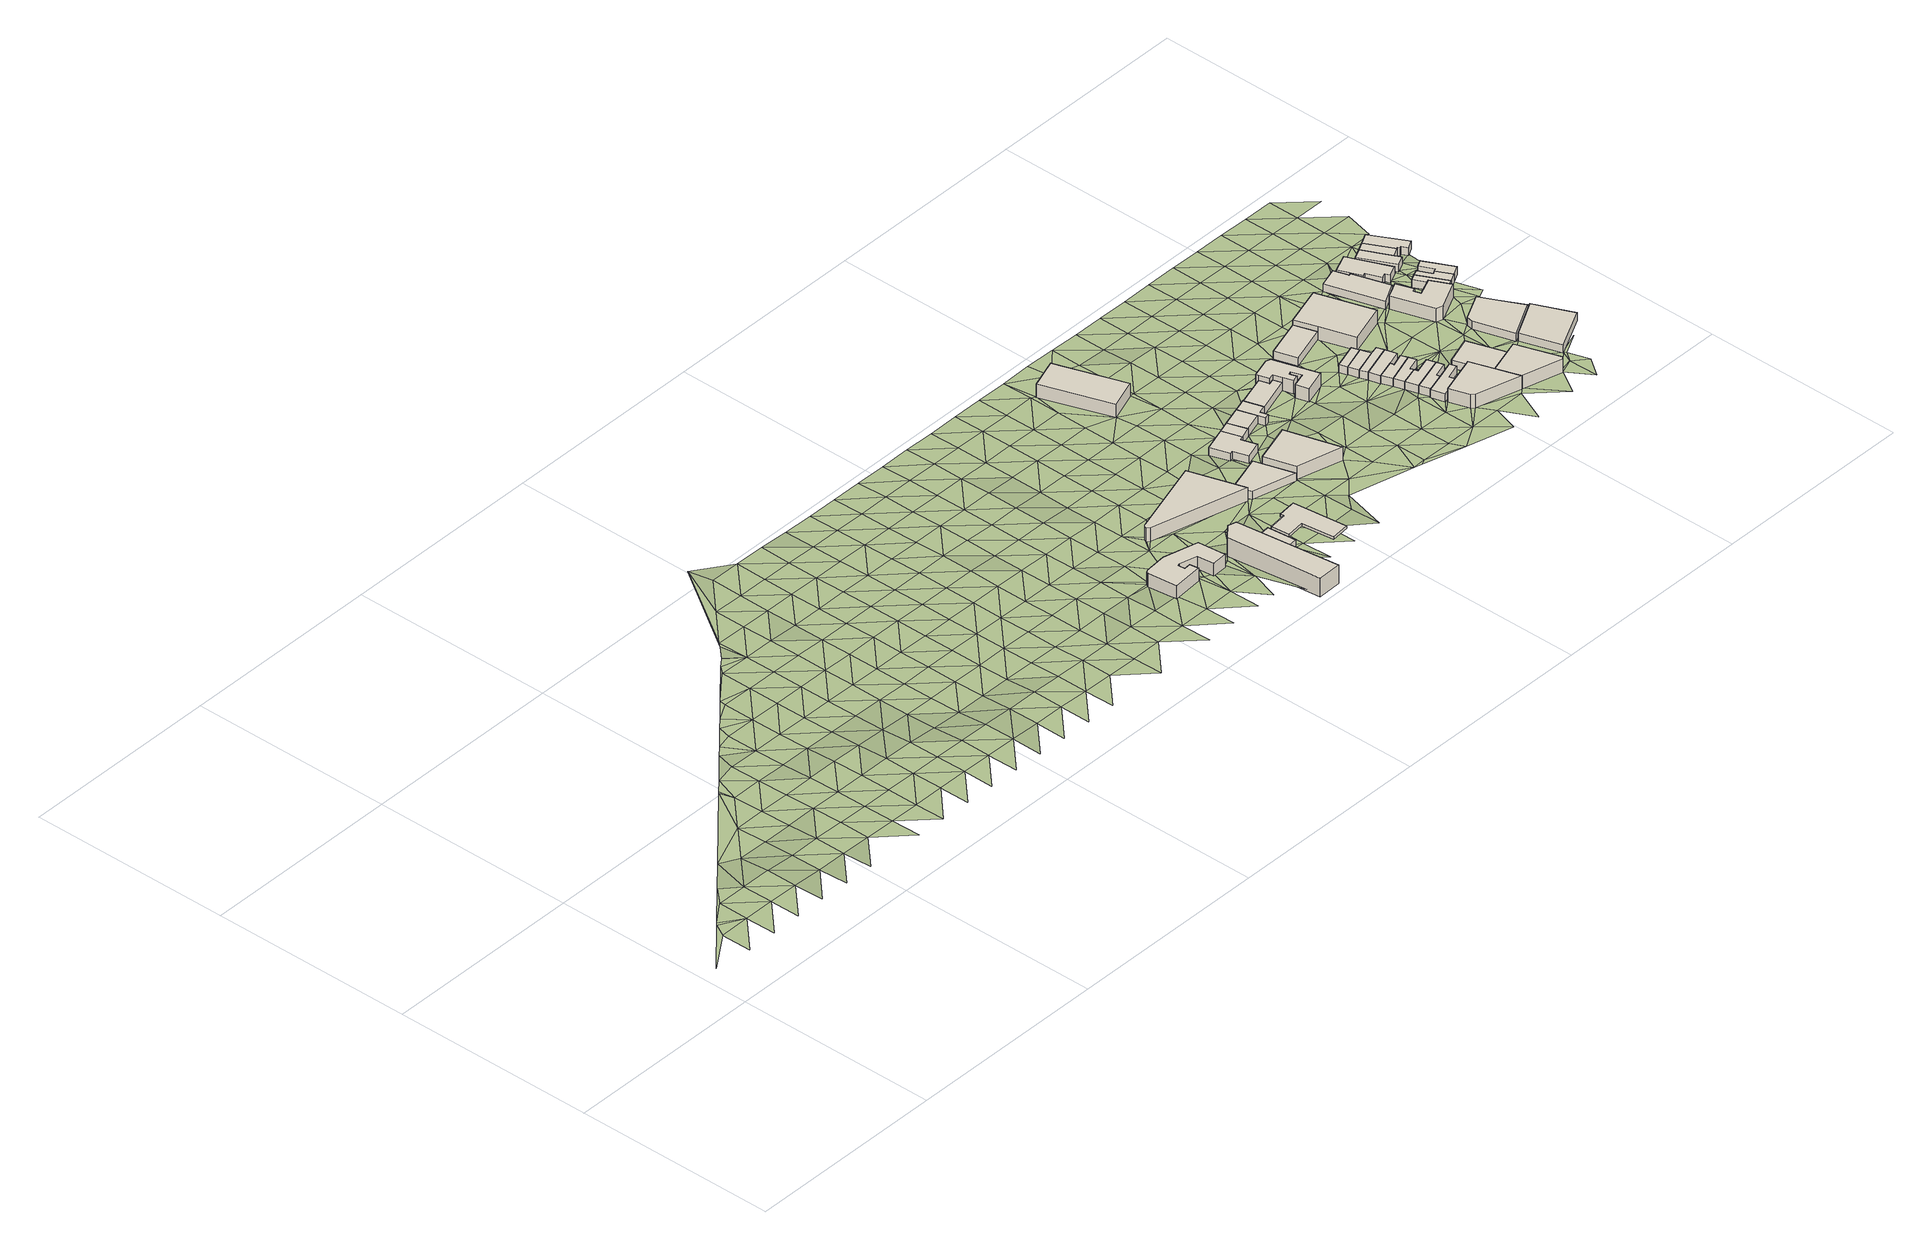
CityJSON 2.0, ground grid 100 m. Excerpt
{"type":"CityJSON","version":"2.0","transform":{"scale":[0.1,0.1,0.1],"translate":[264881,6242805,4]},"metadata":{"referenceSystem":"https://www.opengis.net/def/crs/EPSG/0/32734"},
"CityObjects":{
"building1":{"type":"Building","attributes":{"address":"Locomotive Hotel 349 Albert Road Salt River Cape Town","building":"retail","building:levels":2,"building_height":6.9,"plus_code":"4FRW3FC6+H29","ground_height":7.52,"roof_height":14.42},"geometry":[{"type":"Solid","lod":"1","boundaries":[[[[0,1,2,3]],[[1,4,5,2]],[[4,6,7,5]],[[6,8,9,7]],[[8,10,11,9]],[[10,12,13,11]],[[12,14,15,13]],[[14,16,17,15]],[[16,18,19,17]],[[18,20,21,19]],[[20,22,23,21]],[[22,24,25,23]],[[24,26,27,25]],[[26,0,3,27]],[[3,2,5,7,9,11,13,15,17,19,21,23,25,27]],[[26,24,22,20,18,16,14,12,10,8,6,4,1,0]]]]}]},
"building2":{"type":"Building","attributes":{"address":"398 Percy Street Salt River Cape Town","building":"retail","building:levels":3,"building_height":9.7,"plus_code":"4FRW3FC6+F48","ground_height":7.52,"roof_height":17.22},"geometry":[{"type":"Solid","lod":"1","boundaries":[[[[28,29,30,31]],[[29,32,33,30]],[[32,34,35,33]],[[34,36,37,35]],[[36,28,31,37]],[[31,30,33,35,37]],[[36,34,32,29,28]]]]}]},
"building3":{"type":"Building","attributes":{"address":"Shell Select","building":"retail","building:levels":1,"building_height":4.1,"plus_code":"4FRW3FC6+G57","ground_height":8.07,"roof_height":12.17},"geometry":[{"type":"Solid","lod":"1","boundaries":[[[[38,39,40,41]],[[39,42,43,40]],[[42,44,45,43]],[[44,46,47,45]],[[46,48,49,47]],[[48,38,41,49]],[[41,40,43,45,47,49]],[[48,46,44,42,39,38]]]]}]},
"building4":{"type":"Building","attributes":{"address":"Bridge Mansions 445 Albert Road Salt River Cape Town","building":"retail","building:levels":2,"building_height":6.9,"plus_code":"4FRW3FC6+M48","ground_height":7.01,"roof_height":13.91},"geometry":[{"type":"Solid","lod":"1","boundaries":[[[[50,51,52,53]],[[51,54,55,52]],[[54,56,57,55]],[[56,58,59,57]],[[58,60,61,59]],[[60,50,53,61]],[[53,52,55,57,59,61]],[[60,58,56,54,51,50]]]]}]},
"building5":{"type":"Building","attributes":{"building":"roof","building:levels":1,"building_height":1.3,"min_height":2.8,"plus_code":"4FRW3FC6+F7C","ground_height":8.07,"roof_height":13.47,"bottom_roof_height":12.17},"geometry":[{"type":"Solid","lod":"1","boundaries":[[[[40,41,62,63]],[[41,64,65,62]],[[64,66,67,65]],[[66,68,69,67]],[[68,70,71,69]],[[70,72,73,71]],[[72,74,75,73]],[[74,40,63,75]],[[63,62,65,67,69,71,73,75]],[[74,72,70,68,66,64,41,40]]]]}]},
"building6":{"type":"Building","attributes":{"address":"Albert Road Salt River Cape Town","building":"retail","building:levels":1,"building_height":4.1,"plus_code":"4FRW3FC6+J7H","ground_height":7.63,"roof_height":11.73},"geometry":[{"type":"Solid","lod":"1","boundaries":[[[[76,77,78,79]],[[77,80,81,78]],[[80,82,83,81]],[[82,76,79,83]],[[79,78,81,83]],[[82,80,77,76]]]]}]},
"building7":{"type":"Building","attributes":{"address":"10 Foundry Road Salt River Cape Town","building":"house","building:levels":1,"building_height":4.1,"plus_code":"4FRW3FC6+P85","ground_height":6.89,"roof_height":10.99},"geometry":[{"type":"Solid","lod":"1","boundaries":[[[[84,85,86,87]],[[85,88,89,86]],[[88,90,91,89]],[[90,92,93,91]],[[92,94,95,93]],[[94,96,97,95]],[[96,98,99,97]],[[98,84,87,99]],[[87,86,89,91,93,95,97,99]],[[98,96,94,92,90,88,85,84]]]]}]},
"building8":{"type":"Building","attributes":{"address":"Liesbeek House 449 Albert Road Salt River Cape Town","building":"retail","building:levels":2,"building_height":6.9,"plus_code":"4FRW3FC6+J98","ground_height":7.61,"roof_height":14.51},"geometry":[{"type":"Solid","lod":"1","boundaries":[[[[100,101,102,103]],[[101,104,105,102]],[[104,106,107,105]],[[106,100,103,107]],[[103,102,105,107]],[[106,104,101,100]]]]}]},
"building9":{"type":"Building","attributes":{"address":"Salt River Hall","building":"hall","building:levels":2,"amenity":"townhall","building_height":6.9,"plus_code":"4FRW3FC6+X79","ground_height":6.55,"roof_height":13.45},"geometry":[{"type":"Solid","lod":"1","boundaries":[[[[108,109,110,111]],[[109,112,113,110]],[[112,114,115,113]],[[114,108,111,115]],[[111,110,113,115]],[[114,112,109,108]]]]}]},
"building10":{"type":"Building","attributes":{"address":"14 Foundry Road Salt River Cape Town","building":"house","building:levels":1,"building_height":4.1,"plus_code":"4FRW3FC6+P9F","ground_height":6.89,"roof_height":10.99},"geometry":[{"type":"Solid","lod":"1","boundaries":[[[[116,84,87,117]],[[84,98,99,87]],[[98,118,119,99]],[[118,116,117,119]],[[117,87,99,119]],[[118,98,84,116]]]]}]},
"building11":{"type":"Building","attributes":{"address":"16 Foundry Road Salt River Cape Town","building":"house","building:levels":1,"building_height":4.1,"plus_code":"4FRW3FC6+PCJ","ground_height":6.86,"roof_height":10.96},"geometry":[{"type":"Solid","lod":"1","boundaries":[[[[120,116,117,121]],[[116,118,119,117]],[[118,122,123,119]],[[122,120,121,123]],[[121,117,119,123]],[[122,118,116,120]]]]}]},
"building12":{"type":"Building","attributes":{"address":"Foundry Road Salt River Cape Town","building":"house","building:levels":1,"building_height":4.1,"plus_code":"4FRW3FC6+PCX","ground_height":6.8,"roof_height":10.9},"geometry":[{"type":"Solid","lod":"1","boundaries":[[[[124,125,126,127]],[[125,128,129,126]],[[128,130,131,129]],[[130,132,133,131]],[[132,134,135,133]],[[134,136,137,135]],[[136,124,127,137]],[[127,126,129,131,133,135,137]],[[136,134,132,130,128,125,124]]]]}]},
"building13":{"type":"Building","attributes":{"address":"18 Foundry Road Salt River Cape Town","building":"industrial","building:levels":1,"building_height":4.1,"plus_code":"4FRW3FC6+QF5","ground_height":6.36,"roof_height":10.46},"geometry":[{"type":"Solid","lod":"1","boundaries":[[[[138,139,140,141]],[[139,142,143,140]],[[142,144,145,143]],[[144,146,147,145]],[[146,148,149,147]],[[148,138,141,149]],[[141,140,143,145,147,149]],[[148,146,144,142,139,138]]]]}]},
"building14":{"type":"Building","attributes":{"address":"24 Foundry Road Salt River Cape Town","building":"industrial","building:levels":2,"building_height":6.9,"plus_code":"4FRW3FC6+PHV","ground_height":6.22,"roof_height":13.12},"geometry":[{"type":"Solid","lod":"1","boundaries":[[[[150,151,152,153]],[[151,154,155,152]],[[154,156,157,155]],[[156,158,159,157]],[[158,160,161,159]],[[160,162,163,161]],[[162,164,165,163]],[[164,166,167,165]],[[166,168,169,167]],[[168,170,171,169]],[[170,172,173,171]],[[172,174,175,173]],[[174,176,177,175]],[[176,178,179,177]],[[178,150,153,179]],[[153,152,155,157,159,161,163,165,167,169,171,173,175,177,179]],[[178,176,174,172,170,168,166,164,162,160,158,156,154,151,150]]]]}]},
"building15":{"type":"Building","attributes":{"address":"Alfred Street Cape Town","building":"house","building:levels":1,"building_height":4.1,"plus_code":"4FRW3FC6+PMG","ground_height":6.36,"roof_height":10.46},"geometry":[{"type":"Solid","lod":"1","boundaries":[[[[180,181,182,183]],[[181,184,185,182]],[[184,186,187,185]],[[186,180,183,187]],[[183,182,185,187]],[[186,184,181,180]]]]}]},
"building16":{"type":"Building","attributes":{"address":"Alfred Street Cape Town","building":"house","building:levels":1,"building_height":4.1,"plus_code":"4FRW3FC6+MMV","ground_height":6.47,"roof_height":10.57},"geometry":[{"type":"Solid","lod":"1","boundaries":[[[[188,189,190,191]],[[189,192,193,190]],[[192,194,195,193]],[[194,188,191,195]],[[191,190,193,195]],[[194,192,189,188]]]]}]},
"building17":{"type":"Building","attributes":{"address":"26 Foundry Road Salt River Cape Town","building":"industrial","building:levels":1,"building_height":4.1,"plus_code":"4FRW3FC6+RJ5","ground_height":5.74,"roof_height":9.84},"geometry":[{"type":"Solid","lod":"1","boundaries":[[[[196,197,198,199]],[[197,200,201,198]],[[200,202,203,201]],[[202,196,199,203]],[[199,198,201,203]],[[202,200,197,196]]]]}]},
"building18":{"type":"Building","attributes":{"address":"Alfred Street Cape Town","building":"house","building:levels":1,"building_height":4.1,"plus_code":"4FRW3FC6+JMP","ground_height":6.56,"roof_height":10.66},"geometry":[{"type":"Solid","lod":"1","boundaries":[[[[204,205,206,207]],[[205,208,209,206]],[[208,210,211,209]],[[210,212,213,211]],[[212,214,215,213]],[[214,204,207,215]],[[207,206,209,211,213,215]],[[214,212,210,208,205,204]]]]}]},
"building19":{"type":"Building","attributes":{"address":"Alfred Street Cape Town","building":"house","building:levels":1,"building_height":4.1,"plus_code":"4FRW3FC6+JMH","ground_height":6.56,"roof_height":10.66},"geometry":[{"type":"Solid","lod":"1","boundaries":[[[[216,217,218,219]],[[217,220,221,218]],[[220,222,223,221]],[[222,205,206,223]],[[205,204,207,206]],[[204,216,219,207]],[[219,218,221,223,206,207]],[[204,205,222,220,217,216]]]]}]},
"building20":{"type":"Building","attributes":{"address":"19 Alfred Street Salt River Cape Town","building":"house","building:levels":1,"building_height":4.1,"plus_code":"4FRW3FC6+HP7","ground_height":7.29,"roof_height":11.39},"geometry":[{"type":"Solid","lod":"1","boundaries":[[[[224,225,226,227]],[[225,228,229,226]],[[228,230,231,229]],[[230,232,233,231]],[[232,234,235,233]],[[234,236,237,235]],[[236,238,239,237]],[[238,224,227,239]],[[227,226,229,231,233,235,237,239]],[[238,236,234,232,230,228,225,224]]]]}]},
"building21":{"type":"Building","attributes":{"address":"Alfred Street Cape Town","building":"house","building:levels":1,"building_height":4.1,"plus_code":"4FRW3FC6+MMQ","ground_height":6.38,"roof_height":10.48},"geometry":[{"type":"Solid","lod":"1","boundaries":[[[[240,241,242,243]],[[241,244,245,242]],[[244,246,247,245]],[[246,248,249,247]],[[248,240,243,249]],[[243,242,245,247,249]],[[248,246,244,241,240]]]]}]},
"building22":{"type":"Building","attributes":{"address":"Alfred Street Cape Town","building":"house","building:levels":1,"building_height":4.1,"plus_code":"4FRW3FC6+MM9","ground_height":6.38,"roof_height":10.48},"geometry":[{"type":"Solid","lod":"1","boundaries":[[[[250,251,252,253]],[[251,254,255,252]],[[254,241,242,255]],[[241,240,243,242]],[[240,250,253,243]],[[253,252,255,242,243]],[[240,241,254,251,250]]]]}]},
"building23":{"type":"Building","attributes":{"address":"Alfred Street Cape Town","building":"house","building:levels":1,"building_height":4.1,"plus_code":"4FRW3FC6+HPR","ground_height":6.56,"roof_height":10.66},"geometry":[{"type":"Solid","lod":"1","boundaries":[[[[256,257,258,259]],[[257,260,261,258]],[[260,262,263,261]],[[262,217,218,263]],[[217,216,219,218]],[[216,256,259,219]],[[259,258,261,263,218,219]],[[216,217,262,260,257,256]]]]}]},
"building24":{"type":"Building","attributes":{"address":"17 Alfred Street Salt River Cape Town","building":"house","building:levels":1,"building_height":4.1,"plus_code":"4FRW3FC6+HPJ","ground_height":6.62,"roof_height":10.72},"geometry":[{"type":"Solid","lod":"1","boundaries":[[[[264,265,266,267]],[[265,268,269,266]],[[268,270,271,269]],[[270,257,258,271]],[[257,256,259,258]],[[256,264,267,259]],[[267,266,269,271,258,259]],[[256,257,270,268,265,264]]]]}]},
"building25":{"type":"Building","attributes":{"address":"Salt River Buildings 463 Junction Road Salt River Cape Town","building":"retail","building:levels":2,"building_height":6.9,"plus_code":"4FRW3FC6+GQ6","ground_height":7.29,"roof_height":14.19},"geometry":[{"type":"Solid","lod":"1","boundaries":[[[[272,273,274,275]],[[273,276,277,274]],[[276,278,279,277]],[[278,280,281,279]],[[280,282,283,281]],[[282,272,275,283]],[[275,274,277,279,281,283]],[[282,280,278,276,273,272]]]]}]},
"building26":{"type":"Building","attributes":{"address":"32 Foundry Road Salt River Cape Town","building":"industrial","building:levels":2,"building_height":6.9,"plus_code":"4FRW3FC6+QPH","ground_height":5.49,"roof_height":12.39},"geometry":[{"type":"Solid","lod":"1","boundaries":[[[[284,285,286,287]],[[285,288,289,286]],[[288,290,291,289]],[[290,292,293,291]],[[292,284,287,293]],[[287,286,289,291,293]],[[292,290,288,285,284]]]]}]},
"building27":{"type":"Building","attributes":{"address":"18 Junction Road Salt River Cape Town","building":"industrial","building:levels":1,"building_height":4.1,"plus_code":"4FRW3FC6+HR7","ground_height":6.44,"roof_height":10.54},"geometry":[{"type":"Solid","lod":"1","boundaries":[[[[294,295,296,297]],[[295,298,299,296]],[[298,300,301,299]],[[300,294,297,301]],[[297,296,299,301]],[[300,298,295,294]]]]}]},
"building28":{"type":"Building","attributes":{"address":"Salt River Buildings 469 Junction Road Salt River Cape Town","building":"retail","building:levels":2,"building_height":6.9,"plus_code":"4FRW3FC6+FRX","ground_height":7.29,"roof_height":14.19},"geometry":[{"type":"Solid","lod":"1","boundaries":[[[[273,272,275,274]],[[272,302,303,275]],[[302,304,305,303]],[[304,306,307,305]],[[306,273,274,307]],[[274,275,303,305,307]],[[306,304,302,272,273]]]]}]},
"building29":{"type":"Building","attributes":{"address":"3 Junction Road Salt River Cape Town","building":"industrial","building:levels":1,"building_height":4.1,"plus_code":"4FRW3FC6+RR9","ground_height":5.53,"roof_height":9.63},"geometry":[{"type":"Solid","lod":"1","boundaries":[[[[308,309,310,311]],[[309,312,313,310]],[[312,314,315,313]],[[314,316,317,315]],[[316,318,319,317]],[[318,308,311,319]],[[311,310,313,315,317,319]],[[318,316,314,312,309,308]]]]}]},
"building30":{"type":"Building","attributes":{"address":"5A Junction Road Salt River Cape Town","building":"industrial","building:levels":2,"building_height":6.9,"plus_code":"4FRW3FC6+PV9","ground_height":5.9,"roof_height":12.8},"geometry":[{"type":"Solid","lod":"1","boundaries":[[[[320,321,322,323]],[[321,324,325,322]],[[324,326,327,325]],[[326,328,329,327]],[[328,330,331,329]],[[330,332,333,331]],[[332,334,335,333]],[[334,336,337,335]],[[336,320,323,337]],[[323,322,325,327,329,331,333,335,337]],[[336,334,332,330,328,326,324,321,320]]]]}]},
"building31":{"type":"Building","attributes":{"address":"9 Junction Road Salt River Cape Town","building":"industrial","building:levels":1,"building_height":4.1,"plus_code":"4FRW3FC6+JW9","ground_height":6.09,"roof_height":10.19},"geometry":[{"type":"Solid","lod":"1","boundaries":[[[[338,339,340,341]],[[339,342,343,340]],[[342,344,345,343]],[[344,346,347,345]],[[346,348,349,347]],[[348,338,341,349]],[[341,340,343,345,347,349]],[[348,346,344,342,339,338]]]]}]},
"building32":{"type":"Building","attributes":{"address":"11 Junction Road Salt River Cape Town","building":"industrial","building:levels":1,"building_height":4.1,"plus_code":"4FRW3FC6+GXV","ground_height":6.98,"roof_height":11.08},"geometry":[{"type":"Solid","lod":"1","boundaries":[[[[350,351,352,353]],[[351,354,355,352]],[[354,356,357,355]],[[356,350,353,357]],[[353,352,355,357]],[[356,354,351,350]]]]}]},
"building33":{"type":"Building","attributes":{"address":"38 Foundry Road Salt River Cape Town","building":"industrial","building:levels":1,"building_height":4.1,"plus_code":"4FRW3FC6+RVW","ground_height":5.07,"roof_height":9.17},"geometry":[{"type":"Solid","lod":"1","boundaries":[[[[358,359,360,361]],[[359,362,363,360]],[[362,364,365,363]],[[364,366,367,365]],[[366,368,369,367]],[[368,370,371,369]],[[370,372,373,371]],[[372,358,361,373]],[[361,360,363,365,367,369,371,373]],[[372,370,368,366,364,362,359,358]]]]}]},
"building34":{"type":"Building","attributes":{"address":"24 Greef Street Salt River Cape Town","building":"house","building:levels":1,"building_height":4.1,"plus_code":"4FRW3FC6+PWW","ground_height":5.9,"roof_height":10},"geometry":[{"type":"Solid","lod":"1","boundaries":[[[[374,375,376,377]],[[375,378,379,376]],[[378,380,381,379]],[[380,382,383,381]],[[382,384,385,383]],[[384,374,377,385]],[[377,376,379,381,383,385]],[[384,382,380,378,375,374]]]]}]},
"building35":{"type":"Building","attributes":{"address":"26 Greef Street Salt River Cape Town","building":"house","building:levels":1,"building_height":4.1,"plus_code":"4FRW3FC6+PXJ","ground_height":5.65,"roof_height":9.75},"geometry":[{"type":"Solid","lod":"1","boundaries":[[[[386,387,388,389]],[[387,390,391,388]],[[390,392,393,391]],[[392,394,395,393]],[[394,396,397,395]],[[396,386,389,397]],[[389,388,391,393,395,397]],[[396,394,392,390,387,386]]]]}]},
"building36":{"type":"Building","attributes":{"address":"42 Foundry Road Salt River Cape Town","building":"house","building:levels":1,"building_height":4.1,"plus_code":"4FRW3FC6+RWW","ground_height":5.15,"roof_height":9.25},"geometry":[{"type":"Solid","lod":"1","boundaries":[[[[398,399,400,401]],[[399,402,403,400]],[[402,404,405,403]],[[404,406,407,405]],[[406,398,401,407]],[[401,400,403,405,407]],[[406,404,402,399,398]]]]}]},
"building37":{"type":"Building","attributes":{"address":"28 Greef Street Salt River Cape Town","building":"house","building:levels":1,"building_height":4.1,"plus_code":"4FRW3FC6+QX7","ground_height":5.65,"roof_height":9.75},"geometry":[{"type":"Solid","lod":"1","boundaries":[[[[392,390,391,393]],[[390,408,409,391]],[[408,410,411,409]],[[410,412,413,411]],[[412,414,415,413]],[[414,392,393,415]],[[393,391,409,411,413,415]],[[414,412,410,408,390,392]]]]}]},
"building38":{"type":"Building","attributes":{"address":"44 Foundry Road Salt River Cape Town","building":"house","building:levels":1,"building_height":4.1,"plus_code":"4FRW3FC6+VW5","ground_height":5.15,"roof_height":9.25},"geometry":[{"type":"Solid","lod":"1","boundaries":[[[[399,398,401,400]],[[398,416,417,401]],[[416,418,419,417]],[[418,399,400,419]],[[400,401,417,419]],[[418,416,398,399]]]]}]},
"building39":{"type":"Building","attributes":{"address":"46 Foundry Road Salt River Cape Town","building":"house","building:levels":1,"building_height":4.1,"plus_code":"4FRW3FC6+VX3","ground_height":5.15,"roof_height":9.25},"geometry":[{"type":"Solid","lod":"1","boundaries":[[[[418,416,417,419]],[[416,420,421,417]],[[420,422,423,421]],[[422,424,425,423]],[[424,426,427,425]],[[426,428,429,427]],[[428,430,431,429]],[[430,432,433,431]],[[432,418,419,433]],[[419,417,421,423,425,427,429,431,433]],[[432,430,428,426,424,422,420,416,418]]]]}]},
"terrain1":{"type":"TINRelief","geometry":[{"type":"CompositeSurface","lod":"1","boundaries":[[[434,435,436]],[[436,437,438]],[[438,434,436]],[[434,438,439]],[[439,438,440]],[[440,441,439]],[[438,442,443]],[[440,438,443]],[[441,440,444]],[[443,444,440]],[[445,443,446]],[[441,444,447]],[[443,445,444]],[[444,445,448]],[[447,444,449]],[[449,444,448]],[[445,450,451]],[[445,451,448]],[[449,448,452]],[[447,449,453]],[[452,448,451]],[[454,449,452]],[[455,451,456]],[[449,454,453]],[[451,455,452]],[[457,447,453]],[[454,452,458]],[[455,458,452]],[[453,454,459]],[[458,459,454]],[[455,460,461]],[[461,458,455]],[[459,462,453]],[[453,462,463]],[[463,457,453]],[[459,458,464]],[[458,461,465]],[[462,459,464]],[[458,465,464]],[[463,466,457]],[[466,463,467]],[[463,462,468]],[[465,461,469]],[[464,470,462]],[[469,461,471]],[[468,462,470]],[[468,467,463]],[[465,472,464]],[[472,465,469]],[[470,464,473]],[[467,468,474]],[[473,464,472]],[[470,475,468]],[[476,467,474]],[[477,472,469]],[[475,470,473]],[[477,469,478]],[[468,479,474]],[[480,473,472]],[[479,468,475]],[[480,472,477]],[[481,476,474]],[[481,474,479]],[[482,475,473]],[[473,480,483]],[[481,484,476]],[[485,477,478]],[[473,483,482]],[[479,475,486]],[[481,487,484]],[[480,477,488]],[[481,479,486]],[[475,482,486]],[[484,487,489]],[[488,483,480]],[[488,477,485]],[[487,481,490]],[[486,491,481]],[[492,482,483]],[[483,488,493]],[[489,487,490]],[[485,494,495]],[[481,491,490]],[[482,492,486]],[[483,493,492]],[[490,496,489]],[[485,495,488]],[[497,491,486]],[[498,493,488]],[[486,492,497]],[[490,499,496]],[[498,488,495]],[[500,496,499]],[[490,491,501]],[[497,502,491]],[[492,493,503]],[[493,498,504]],[[505,495,506]],[[491,502,501]],[[499,490,507]],[[503,497,492]],[[493,504,503]],[[495,505,498]],[[507,500,499]],[[490,501,507]],[[508,502,497]],[[498,509,504]],[[508,497,503]],[[498,505,509]],[[510,500,507]],[[502,511,501]],[[502,508,512]],[[513,500,510]],[[514,503,504]],[[509,515,504]],[[501,511,507]],[[505,516,517]],[[502,512,511]],[[504,515,514]],[[508,503,518]],[[505,517,509]],[[519,510,507]],[[518,512,508]],[[511,519,507]],[[518,503,514]],[[515,509,520]],[[521,513,510]],[[520,509,517]],[[519,521,510]],[[513,521,522]],[[512,523,511]],[[515,524,514]],[[512,518,525]],[[526,522,521]],[[524,515,520]],[[523,519,511]],[[527,517,528]],[[512,525,523]],[[526,521,529]],[[514,530,518]],[[530,514,524]],[[531,521,519]],[[520,517,532]],[[521,533,529]],[[534,525,518]],[[531,519,523]],[[524,520,532]],[[518,530,534]],[[517,527,532]],[[535,533,521]],[[521,531,536]],[[537,523,525]],[[525,534,538]],[[530,524,539]],[[521,536,535]],[[532,540,524]],[[541,527,542]],[[525,538,537]],[[531,523,543]],[[530,539,534]],[[524,540,539]],[[527,541,532]],[[533,535,544]],[[543,536,531]],[[533,545,529]],[[543,523,537]],[[534,546,538]],[[547,540,532]],[[534,539,546]],[[532,541,547]],[[548,535,536]],[[536,543,549]],[[537,538,550]],[[533,544,545]],[[546,551,538]],[[535,548,544]],[[539,540,552]],[[536,549,548]],[[547,553,540]],[[537,550,543]],[[541,554,555]],[[538,551,550]],[[539,552,546]],[[540,553,552]],[[555,547,541]],[[556,549,543]],[[544,548,557]],[[551,546,558]],[[556,543,550]],[[559,553,547]],[[544,557,560]],[[552,558,546]],[[559,547,555]],[[560,545,544]],[[548,549,561]],[[549,556,562]],[[563,550,551]],[[558,564,551]],[[561,557,548]],[[552,553,565]],[[549,562,561]],[[553,559,566]],[[550,563,556]],[[567,555,568]],[[551,564,563]],[[553,566,565]],[[558,552,569]],[[560,557,570]],[[556,571,562]],[[559,555,572]],[[557,561,573]],[[564,558,569]],[[556,563,571]],[[552,565,569]],[[560,570,545]],[[572,566,559]],[[557,573,570]],[[572,555,567]],[[561,562,574]],[[575,563,564]],[[571,576,562]],[[565,566,577]],[[564,569,575]],[[574,573,561]],[[562,576,574]],[[566,572,577]],[[563,578,571]],[[578,563,575]],[[573,579,570]],[[580,569,565]],[[572,567,581]],[[577,582,565]],[[576,571,583]],[[573,574,579]],[[581,567,584]],[[583,571,578]],[[565,582,580]],[[585,575,569]],[[577,572,586]],[[576,587,574]],[[579,588,570]],[[586,572,581]],[[575,585,578]],[[587,576,583]],[[580,585,569]],[[589,582,577]],[[574,590,579]],[[589,577,586]],[[583,578,591]],[[581,584,592]],[[590,574,587]],[[580,582,593]],[[578,585,591]],[[588,579,594]],[[586,581,592]],[[593,582,589]],[[587,583,595]],[[594,579,590]],[[591,595,583]],[[585,580,596]],[[597,580,593]],[[589,586,598]],[[599,588,594]],[[592,600,586]],[[590,587,601]],[[585,596,591]],[[587,595,602]],[[596,580,597]],[[586,600,598]],[[590,601,594]],[[593,589,603]],[[587,602,601]],[[595,591,604]],[[597,593,603]],[[604,591,596]],[[589,598,603]],[[599,594,605]],[[606,600,592]],[[595,607,602]],[[594,601,605]],[[592,608,606]],[[607,595,604]],[[609,596,597]],[[603,610,597]],[[602,611,601]],[[598,600,612]],[[605,613,599]],[[606,614,600]],[[596,609,604]],[[611,602,607]],[[609,597,610]],[[598,612,603]],[[600,614,612]],[[601,615,605]],[[604,616,607]],[[611,615,601]],[[617,610,603]],[[604,609,616]],[[613,605,618]],[[603,612,617]],[[614,606,619]],[[615,618,605]],[[606,620,621]],[[622,611,607]],[[616,623,607]],[[606,621,619]],[[609,610,624]],[[625,612,614]],[[617,626,610]],[[611,622,615]],[[618,627,613]],[[622,607,623]],[[609,624,616]],[[625,614,619]],[[628,617,612]],[[624,610,626]],[[628,612,625]],[[618,615,629]],[[623,616,630]],[[628,631,617]],[[615,622,629]],[[626,617,632]],[[630,616,624]],[[617,631,632]],[[627,618,633]],[[634,619,621]],[[623,635,622]],[[629,633,618]],[[636,621,637]],[[635,623,630]],[[634,621,636]],[[638,624,626]],[[632,639,626]],[[622,640,629]],[[627,633,641]],[[631,18,632]],[[624,638,630]],[[640,622,635]],[[638,626,639]],[[642,8,6]],[[642,643,8]],[[633,629,644]],[[645,634,636]],[[634,645,643]],[[635,630,646]],[[644,629,640]],[[636,647,645]],[[648,8,643]],[[649,639,632]],[[649,632,18]],[[630,638,646]],[[648,643,645]],[[650,641,633]],[[651,636,652]],[[648,645,647]],[[636,651,647]],[[640,635,653]],[[633,644,650]],[[646,653,635]],[[638,639,654]],[[655,639,649]],[[18,16,649]],[[641,650,656]],[[657,647,651]],[[644,640,658]],[[638,654,646]],[[640,653,659]],[[654,639,655]],[[657,651,660]],[[644,658,650]],[[661,655,649]],[[662,661,649]],[[640,659,658]],[[663,662,649]],[[664,651,665]],[[657,660,16]],[[653,646,666]],[[660,651,664]],[[661,667,655]],[[649,16,668]],[[666,646,654]],[[649,668,663]],[[664,16,660]],[[650,669,656]],[[664,670,16]],[[659,653,671]],[[650,658,669]],[[670,668,16]],[[667,672,655]],[[671,653,666]],[[673,654,655]],[[29,670,664]],[[659,674,658]],[[669,675,656]],[[654,673,666]],[[674,659,671]],[[673,655,672]],[[676,668,670]],[[677,678,679]],[[676,670,29]],[[658,680,669]],[[681,677,679]],[[671,666,682]],[[674,680,658]],[[678,683,679]],[[684,672,667]],[[29,681,676]],[[666,673,682]],[[675,669,685]],[[686,663,668]],[[679,683,42]],[[679,42,681]],[[687,48,678]],[[680,685,669]],[[674,671,688]],[[672,684,673]],[[682,689,671]],[[48,687,690]],[[48,690,38]],[[680,674,688]],[[676,681,691]],[[685,692,675]],[[688,671,689]],[[668,676,686]],[[682,673,693]],[[50,684,667]],[[691,681,42]],[[694,39,38]],[[38,690,694]],[[42,39,694]],[[693,673,684]],[[685,680,695]],[[696,689,682]],[[688,697,680]],[[694,691,42]],[[696,682,693]],[[692,685,695]],[[694,690,698]],[[680,697,695]],[[686,676,691]],[[688,689,699]],[[698,690,700]],[[50,693,684]],[[699,689,696]],[[701,691,694]],[[702,697,688]],[[695,703,692]],[[698,701,694]],[[702,688,699]],[[696,693,704]],[[705,686,691]],[[693,50,706]],[[695,697,707]],[[705,691,708]],[[701,708,691]],[[696,704,699]],[[50,686,709]],[[686,705,709]],[[707,697,702]],[[693,706,704]],[[710,703,695]],[[702,699,711]],[[701,698,712]],[[709,713,50]],[[710,695,707]],[[714,715,698]],[[699,704,711]],[[701,712,708]],[[716,706,50]],[[698,715,712]],[[717,705,708]],[[707,702,718]],[[719,703,710]],[[711,718,702]],[[50,713,716]],[[709,77,713]],[[720,704,706]],[[721,715,714]],[[708,712,722]],[[710,707,723]],[[704,720,711]],[[708,722,717]],[[707,718,724]],[[706,716,720]],[[712,715,721]],[[710,723,719]],[[713,85,716]],[[707,724,723]],[[725,713,77]],[[85,713,725]],[[718,711,108]],[[726,717,722]],[[77,717,100]],[[100,717,726]],[[727,711,720]],[[77,100,728]],[[77,728,725]],[[712,729,722]],[[729,712,721]],[[724,718,108]],[[730,725,728]],[[108,711,727]],[[729,726,722]],[[719,723,731]],[[716,85,732]],[[732,720,716]],[[723,724,733]],[[734,728,100]],[[724,108,733]],[[723,733,731]],[[727,720,735]],[[732,85,84]],[[729,736,726]],[[735,720,732]],[[734,100,106]],[[737,734,738]],[[739,108,727]],[[729,721,740]],[[741,731,733]],[[742,738,734]],[[116,732,84]],[[735,739,727]],[[116,735,732]],[[743,108,739]],[[744,742,734]],[[729,745,736]],[[734,106,744]],[[741,746,731]],[[740,745,729]],[[735,116,747]],[[739,735,747]],[[739,748,743]],[[742,744,749]],[[736,745,750]],[[106,736,751]],[[752,741,743]],[[749,122,742]],[[752,743,748]],[[747,116,120]],[[106,753,744]],[[751,736,750]],[[739,754,748]],[[741,755,746]],[[756,741,752]],[[754,739,747]],[[744,753,749]],[[753,106,751]],[[745,740,757]],[[745,757,750]],[[740,758,759]],[[741,756,755]],[[760,747,120]],[[749,753,132]],[[132,136,761]],[[752,748,762]],[[740,759,757]],[[754,763,748]],[[136,132,753]],[[756,752,762]],[[751,750,764]],[[762,748,763]],[[750,757,765]],[[760,766,747]],[[747,766,754]],[[767,759,758]],[[753,751,764]],[[764,750,765]],[[756,768,755]],[[759,769,757]],[[770,136,753]],[[763,754,771]],[[762,768,756]],[[754,766,771]],[[760,138,766]],[[759,767,769]],[[757,772,765]],[[753,764,773]],[[768,774,755]],[[772,757,769]],[[753,773,775]],[[775,770,753]],[[776,136,770]],[[777,762,763]],[[771,778,763]],[[779,766,138]],[[762,777,768]],[[764,765,780]],[[777,763,778]],[[772,781,765]],[[766,782,771]],[[779,782,766]],[[776,770,783]],[[773,764,780]],[[784,769,767]],[[765,781,780]],[[774,768,785]],[[769,784,772]],[[786,783,770]],[[787,775,773]],[[778,771,788]],[[768,777,785]],[[789,783,786]],[[176,782,779]],[[789,790,791]],[[788,771,782]],[[790,789,786]],[[780,792,773]],[[773,792,787]],[[778,793,777]],[[781,772,794]],[[784,767,795]],[[774,785,796]],[[784,797,772]],[[782,176,174]],[[788,793,778]],[[772,797,794]],[[216,780,781]],[[777,798,785]],[[174,799,782]],[[800,174,787]],[[788,782,799]],[[777,793,798]],[[792,780,801]],[[787,792,802]],[[794,216,781]],[[803,797,784]],[[800,804,174]],[[805,796,785]],[[804,799,174]],[[787,802,800]],[[806,784,795]],[[801,780,214]],[[214,780,204]],[[216,204,780]],[[807,794,797]],[[805,785,798]],[[808,803,784]],[[802,792,194]],[[188,194,792]],[[807,797,809]],[[799,810,788]],[[188,792,801]],[[809,797,811]],[[808,784,806]],[[793,788,812]],[[811,797,803]],[[807,813,794]],[[813,216,794]],[[798,793,812]],[[807,814,813]],[[796,805,815]],[[812,788,810]],[[804,800,816]],[[802,816,800]],[[817,809,811]],[[805,798,818]],[[197,810,799]],[[818,798,812]],[[806,819,808]],[[184,816,802]],[[820,804,816]],[[821,819,806]],[[805,822,815]],[[811,276,817]],[[822,805,818]],[[210,208,212]],[[812,810,823]],[[217,222,220]],[[217,262,222]],[[808,819,824]],[[825,826,827]],[[197,828,810]],[[236,829,817]],[[816,184,830]],[[192,189,244]],[[184,192,830]],[[254,212,208]],[[818,812,823]],[[262,260,222]],[[820,816,830]],[[831,815,822]],[[810,828,823]],[[826,825,832]],[[244,830,192]],[[276,236,817]],[[208,205,254]],[[244,241,833]],[[254,833,241]],[[244,833,830]],[[822,818,834]],[[835,257,826]],[[826,832,835]],[[835,832,236]],[[835,236,276]],[[276,836,837]],[[834,818,823]],[[205,222,838]],[[838,254,205]],[[276,837,839]],[[837,836,839]],[[838,222,260]],[[824,819,840]],[[835,276,839]],[[838,260,257]],[[828,197,841]],[[822,842,831]],[[257,835,838]],[[833,254,843]],[[833,844,830]],[[842,822,834]],[[823,828,845]],[[843,254,838]],[[306,839,836]],[[840,846,824]],[[834,823,845]],[[841,197,292]],[[847,831,842]],[[828,841,845]],[[835,295,838]],[[848,833,843]],[[844,833,848]],[[849,839,306]],[[842,834,850]],[[845,850,834]],[[841,292,845]],[[838,295,851]],[[843,838,852]],[[842,853,847]],[[854,295,849]],[[306,854,849]],[[292,844,855]],[[850,853,842]],[[854,851,295]],[[848,843,852]],[[845,292,308]],[[846,856,857]],[[838,851,852]],[[844,848,858]],[[859,856,846]],[[292,855,860]],[[861,306,857]],[[855,844,858]],[[354,854,306]],[[862,850,845]],[[853,863,847]],[[308,292,860]],[[848,864,858]],[[851,854,865]],[[852,864,848]],[[856,861,857]],[[862,845,308]],[[855,858,860]],[[856,859,866]],[[354,306,861]],[[854,354,867]],[[854,867,865]],[[858,308,860]],[[868,853,850]],[[869,852,851]],[[870,851,865]],[[861,856,871]],[[870,869,851]],[[866,871,856]],[[868,850,862]],[[864,872,858]],[[863,853,873]],[[874,862,308]],[[853,868,873]],[[858,872,875]],[[861,871,876]],[[877,869,870]],[[878,879,880]],[[354,881,867]],[[868,862,882]],[[874,883,884]],[[885,884,883]],[[863,873,886]],[[882,862,874]],[[880,328,878]],[[887,884,885]],[[887,885,875]],[[378,872,878]],[[872,378,875]],[[877,870,339]],[[869,877,888]],[[887,875,889]],[[874,884,882]],[[889,890,887]],[[878,328,382]],[[875,891,889]],[[873,868,892]],[[878,382,378]],[[891,875,378]],[[893,867,881]],[[889,891,894]],[[882,892,868]],[[882,884,358]],[[384,382,328]],[[380,378,382]],[[384,328,888]],[[891,378,895]],[[896,886,873]],[[897,877,339]],[[888,877,897]],[[374,384,888]],[[892,896,873]],[[891,895,898]],[[899,891,898]],[[897,374,888]],[[358,899,900]],[[901,898,895]],[[900,399,358]],[[902,900,899]],[[903,882,358]],[[899,898,902]],[[892,882,903]],[[901,904,898]],[[905,886,896]],[[374,897,906]],[[907,908,901]],[[904,901,908]],[[909,902,898]],[[906,390,374]],[[903,358,399]],[[904,909,898]],[[904,908,910]],[[909,911,902]],[[892,912,896]],[[903,399,418]],[[912,892,903]],[[913,914,911]],[[909,915,911]],[[905,896,916]],[[913,911,917]],[[918,911,915]],[[418,432,903]],[[918,917,911]],[[916,896,912]],[[913,917,919]],[[920,912,903]],[[903,432,920]],[[921,905,916]],[[916,912,922]],[[912,920,922]],[[923,921,916]]]}]}
},
"vertices":[
[3328,452,35],[3321,497,35],[3321,497,104],[3328,452,104],[3289,495,35],[3289,495,104],[3285,529,35],[3285,529,104],[3294,531,35],[3294,531,104],[3383,509,35],[3383,509,104],[3391,427,35],[3391,427,104],[3470,433,35],[3470,433,104],[3456,570,35],[3456,570,104],[3286,612,35],[3286,612,104],[3179,603,35],[3179,603,104],[3167,596,35],[3167,596,104],[3162,583,35],[3162,583,104],[3179,442,35],[3179,442,104],
[3636,519,35],[3594,530,35],[3594,530,132],[3636,519,132],[3532,477,35],[3532,477,132],[3582,9,35],[3582,9,132],[3699,11,35],[3699,11,132],
[3753,332,41],[3744,422,41],[3744,422,82],[3753,332,82],[3742,440,41],[3742,440,82],[3659,432,41],[3659,432,82],[3673,291,41],[3673,291,82],[3756,299,41],[3756,299,82],
[3788,934,30],[3403,817,30],[3403,817,99],[3788,934,99],[3392,807,30],[3392,807,99],[3391,797,30],[3391,797,99],[3402,785,30],[3402,785,99],[3871,666,30],[3871,666,99],
[3753,332,95],[3744,422,95],[3843,342,82],[3843,342,95],[3861,184,82],[3861,184,95],[3953,194,82],[3953,194,95],[3923,461,82],[3923,461,95],[3831,451,82],[3831,451,95],[3833,432,82],[3833,432,95],
[4098,599,36],[4041,789,36],[4041,789,77],[4098,599,77],[3859,733,36],[3859,733,77],[3885,653,36],[3885,653,77],
[4111,1027,29],[3995,990,29],[3995,990,70],[4111,1027,70],[4026,895,29],[4026,895,70],[4040,900,29],[4040,900,70],[4064,827,29],[4064,827,70],[4145,853,29],[4145,853,70],[4122,926,29],[4122,926,70],[4142,932,29],[4142,932,70],
[4062,754,36],[4106,604,36],[4106,604,105],[4062,754,105],[4329,548,36],[4329,548,105],[4252,812,36],[4252,812,105],
[3935,1447,25],[4080,1497,25],[4080,1497,94],[3935,1447,94],[3964,1833,25],[3964,1833,94],[3819,1783,25],[3819,1783,94],
[4167,1045,29],[4167,1045,70],[4197,952,29],[4197,952,70],
[4260,1074,29],[4260,1074,70],[4290,981,29],[4290,981,70],
[4324,1094,28],[4260,1074,28],[4260,1074,69],[4324,1094,69],[4290,981,28],[4290,981,69],[4300,946,28],[4300,946,69],[4325,954,28],[4325,954,69],[4314,990,28],[4314,990,69],[4352,1002,28],[4352,1002,69],
[4474,1140,24],[4324,1094,24],[4324,1094,65],[4474,1140,65],[4352,1002,24],[4352,1002,65],[4528,1057,24],[4528,1057,65],[4515,1099,24],[4515,1099,65],[4489,1091,24],[4489,1091,65],
[4474,1140,22],[4489,1091,22],[4489,1091,91],[4474,1140,91],[4515,1099,22],[4515,1099,91],[4528,1057,22],[4528,1057,91],[4543,1007,22],[4543,1007,91],[4575,1017,22],[4575,1017,91],[4564,1052,22],[4564,1052,91],[4578,1057,22],[4578,1057,91],[4594,1006,22],[4594,1006,91],[4526,986,22],[4526,986,91],[4544,924,22],[4544,924,91],[4655,958,22],[4655,958,91],[4588,1174,22],[4588,1174,91],[4566,1182,22],[4566,1182,91],[4470,1153,22],[4470,1153,91],
[4784,925,24],[4904,963,24],[4904,963,65],[4784,925,65],[4892,1001,24],[4892,1001,65],[4771,963,24],[4771,963,65],
[4799,875,25],[4920,914,25],[4920,914,66],[4799,875,66],[4904,963,25],[4904,963,66],[4784,925,25],[4784,925,66],
[4887,1180,17],[4853,1288,17],[4853,1288,58],[4887,1180,58],[4667,1231,17],[4667,1231,58],[4701,1123,17],[4701,1123,58],
[4848,731,26],[4997,780,26],[4997,780,67],[4848,731,67],[4985,813,26],[4985,813,67],[4922,791,26],[4922,791,67],[4918,810,26],[4918,810,67],[4829,783,26],[4829,783,67],
[4865,682,26],[4951,708,26],[4951,708,67],[4865,682,67],[4946,723,26],[4946,723,67],[5009,745,26],[5009,745,67],
[4991,593,33],[4901,566,33],[4901,566,74],[4991,593,74],[4886,562,33],[4886,562,74],[4906,496,33],[4906,496,74],[5013,529,33],[5013,529,74],[5003,561,33],[5003,561,74],[5079,585,33],[5079,585,74],[5069,618,33],[5069,618,74],
[4814,838,24],[4973,888,24],[4973,888,65],[4814,838,65],[4961,925,24],[4961,925,65],[4920,914,24],[4920,914,65],[4799,875,24],[4799,875,65],
[4829,783,24],[4918,810,24],[4918,810,65],[4829,783,65],[4989,833,24],[4989,833,65],
[4883,621,26],[5049,672,26],[5049,672,67],[4883,621,67],[5035,714,26],[5035,714,67],[4956,690,26],[4956,690,67],
[4901,566,26],[4991,593,26],[4991,593,67],[4901,566,67],[4985,614,26],[4985,614,67],[5059,636,26],[5059,636,67],
[5181,317,33],[5143,433,33],[5143,433,102],[5181,317,102],[5105,548,33],[5105,548,102],[4913,489,33],[4913,489,102],[4944,393,33],[4944,393,102],[4958,378,33],[4958,378,102],
[4853,1288,15],[4887,1180,15],[4887,1180,84],[4853,1288,84],[4940,1011,15],[4940,1011,84],[5133,1071,15],[5133,1071,84],[5046,1347,15],[5046,1347,84],
[5300,490,24],[5237,681,24],[5237,681,65],[5300,490,65],[5102,636,24],[5102,636,65],[5165,446,24],[5165,446,65],
[5375,266,33],[5375,266,102],[5387,279,33],[5387,279,102],[5317,487,33],[5317,487,102],
[5144,1380,15],[5226,1108,15],[5226,1108,56],[5144,1380,56],[5327,1160,15],[5327,1160,56],[5270,1342,15],[5270,1342,56],[5260,1338,15],[5260,1338,56],[5237,1409,15],[5237,1409,56],
[5233,1095,19],[5298,893,19],[5298,893,88],[5233,1095,88],[5329,882,19],[5329,882,88],[5467,949,19],[5467,949,88],[5419,1044,19],[5419,1044,88],[5335,1008,19],[5335,1008,88],[5323,1043,19],[5323,1043,88],[5340,1048,19],[5340,1048,88],[5310,1132,19],[5310,1132,88],
[5533,766,21],[5493,847,21],[5493,847,62],[5533,766,62],[5363,781,21],[5363,781,62],[5357,751,21],[5357,751,62],[5416,558,21],[5416,558,62],[5592,651,21],[5592,651,62],
[5679,454,30],[5596,642,30],[5596,642,71],[5679,454,71],[5415,546,30],[5415,546,71],[5477,353,30],[5477,353,71],
[5342,1442,11],[5252,1403,11],[5252,1403,52],[5342,1442,52],[5299,1295,11],[5299,1295,52],[5312,1300,11],[5312,1300,52],[5343,1228,11],[5343,1228,52],[5366,1238,11],[5366,1238,52],[5375,1216,11],[5375,1216,52],[5429,1239,11],[5429,1239,52],
[5507,995,19],[5434,1137,19],[5434,1137,60],[5507,995,60],[5403,1121,19],[5403,1121,60],[5436,1057,19],[5436,1057,60],[5423,1050,19],[5423,1050,60],[5463,973,19],[5463,973,60],
[5434,1137,17],[5507,995,17],[5507,995,58],[5434,1137,58],[5550,1017,17],[5550,1017,58],[5511,1093,17],[5511,1093,58],[5496,1084,17],[5496,1084,58],[5463,1151,17],[5463,1151,58],
[5484,1290,11],[5418,1425,11],[5418,1425,52],[5484,1290,52],[5369,1402,11],[5369,1402,52],[5452,1237,11],[5452,1237,52],[5500,1260,11],[5500,1260,52],
[5596,1041,17],[5596,1041,58],[5523,1182,17],[5523,1182,58],[5490,1165,17],[5490,1165,58],[5524,1099,17],[5524,1099,58],
[5528,1313,11],[5528,1313,52],[5459,1446,11],[5459,1446,52],
[5533,1315,11],[5533,1315,52],[5539,1305,11],[5539,1305,52],[5547,1309,11],[5547,1309,52],[5563,1280,11],[5563,1280,52],[5603,1301,11],[5603,1301,52],[5598,1315,11],[5598,1315,52],[5512,1473,11],[5512,1473,52],
[227,357,88],[9,164,91],[195,295,88],[195,145,90],[345,295,89],[240,368,88],[345,445,89],[412,517,89],[345,145,91],[495,295,90],[495,445,90],[645,295,87],[495,145,93],[552,640,76],[645,445,87],[645,595,73],[645,145,93],[796,295,79],[796,445,79],[796,745,66],[796,595,72],[946,295,79],[796,145,89],[924,962,61],[946,445,79],[946,595,72],[946,145,89],[1096,295,76],[946,745,66],[946,895,61],[1096,595,72],[1096,445,76],[932,969,61],[991,1021,58],[1096,895,61],[1246,295,74],[1096,745,66],[1246,145,78],[1246,445,74],[1246,595,72],[1096,1045,57],[1246,745,66],[1122,1135,52],[1396,295,72],[1396,145,75],[1246,895,59],[1396,445,72],[1246,1045,54],[1396,745,66],[1396,595,71],[1169,1175,52],[1547,295,71],[1396,895,58],[1246,1195,51],[1547,445,71],[1263,1257,51],[1396,1195,50],[1396,1045,52],[1547,745,62],[1547,595,71],[1547,145,73],[1697,295,70],[1313,1301,50],[1547,895,55],[1697,445,70],[1396,1345,51],[1400,1376,51],[1547,1195,50],[1547,1045,50],[1697,745,57],[1697,595,67],[1847,295,68],[1697,145,71],[1547,1345,50],[1697,895,51],[1847,445,68],[1547,1495,51],[1697,1195,48],[1697,1045,49],[1577,1530,51],[1847,745,49],[1847,595,57],[1847,145,70],[1997,295,66],[1847,895,47],[1697,1345,49],[1997,445,66],[1697,1495,49],[1619,1563,51],[1847,1195,48],[1997,595,50],[1847,1045,48],[1620,1565,51],[2147,295,59],[1997,145,66],[1681,1626,45],[1997,745,46],[1847,1345,48],[2147,445,59],[1697,1645,45],[1997,895,45],[1847,1645,43],[1847,1495,47],[1997,1195,45],[1997,1045,45],[2147,745,46],[2147,595,50],[2297,295,59],[2147,145,59],[1997,1345,42],[1847,1795,43],[1981,2070,37],[2147,895,45],[2297,445,59],[1997,1645,39],[1997,1495,40],[2147,1195,45],[2147,1045,45],[2297,745,45],[2297,595,49],[2297,145,59],[2448,295,53],[2147,1345,42],[1997,1795,39],[2297,895,44],[2448,445,53],[1997,1945,43],[2147,1645,39],[2147,1495,40],[2297,1195,45],[2297,1045,43],[2448,745,44],[2448,595,47],[2598,295,50],[2448,145,56],[2448,895,43],[2147,1945,43],[2297,1345,43],[2598,445,50],[2147,1795,39],[2297,1645,38],[2448,1045,41],[2297,1495,41],[2598,595,44],[2448,1195,42],[2297,1795,38],[2598,895,41],[2748,295,48],[2598,745,43],[2448,1345,42],[2748,145,53],[2598,1045,41],[2748,445,48],[2448,1495,39],[2297,1945,41],[2748,595,43],[2448,1645,35],[2598,1195,43],[2898,295,50],[2748,745,42],[2448,1795,35],[2598,1345,44],[2748,1045,40],[2748,895,39],[2898,595,43],[2448,1945,33],[2898,445,50],[2598,1645,34],[2598,1495,39],[2898,745,42],[2748,1195,43],[2598,1795,34],[3048,295,47],[2748,1345,44],[3048,145,51],[2898,1045,36],[2898,895,38],[2748,1495,38],[3048,595,41],[2598,1945,30],[3048,445,47],[2748,1645,33],[2898,1195,36],[3048,745,41],[2748,1795,33],[3179,442,47],[3199,145,52],[3199,295,47],[2898,1495,36],[2898,1345,38],[3048,1045,32],[3162,583,38],[3048,895,36],[2748,1945,27],[3167,596,38],[2898,1645,33],[3048,1195,32],[3179,603,38],[3199,745,36],[2898,1795,33],[3328,452,50],[3048,1345,33],[3349,295,50],[3349,145,53],[3199,1045,30],[3199,895,33],[3048,1495,34],[2898,1945,27],[3289,495,50],[3321,497,50],[3048,1645,32],[3349,445,50],[3199,1195,31],[3391,427,50],[3383,509,50],[3349,745,32],[3048,1795,32],[3499,295,46],[3448,148,52],[3199,1345,34],[3349,1045,26],[3349,895,29],[3048,1945,26],[3470,433,46],[3199,1645,30],[3199,1495,35],[3499,445,46],[3392,807,32],[3391,797,32],[3402,785,32],[3532,477,46],[3582,9,56],[3349,1195,24],[3403,817,32],[3499,745,32],[3199,1795,30],[3499,595,35],[3349,1345,26],[3499,895,29],[3499,1045,26],[3349,1495,28],[3199,1945,26],[3649,595,35],[3699,11,56],[3673,291,46],[3649,445,46],[3349,1645,27],[3636,519,46],[3499,1195,24],[3659,432,46],[3649,895,28],[3349,1795,27],[3871,666,37],[3799,145,46],[3499,1495,28],[3499,1345,26],[3799,295,41],[3799,595,37],[3349,1945,24],[3649,1045,25],[3799,445,41],[3499,1795,27],[3649,1195,23],[3499,1645,27],[3949,295,39],[3649,1345,23],[3949,145,44],[3949,445,39],[3649,1495,24],[3499,1945,24],[3799,1195,23],[3885,653,37],[3799,1045,26],[3649,1645,24],[3949,595,37],[3859,733,37],[3649,1795,24],[3799,1345,24],[4100,445,38],[3949,895,37],[4100,145,51],[4100,295,43],[3949,1045,29],[4098,599,39],[3799,1495,26],[3649,1945,23],[3949,1195,26],[4167,373,38],[4100,595,39],[3799,1795,26],[3799,1645,26],[4026,895,34],[4106,604,39],[3949,1345,25],[4064,827,34],[4250,445,39],[4040,900,34],[3799,1945,22],[4100,1045,29],[3819,1783,26],[4145,853,34],[4100,1195,24],[4329,548,38],[4122,926,34],[4142,932,34],[4100,1345,27],[4486,294,39],[3964,1833,26],[4197,952,31],[4080,1497,28],[4250,895,31],[4400,445,39],[3949,1945,26],[4250,1195,23],[4100,1495,28],[4300,946,31],[4400,595,38],[4400,745,36],[4100,1645,26],[4400,895,28],[4250,1345,25],[4100,1945,23],[4100,1795,23],[4550,445,38],[4521,285,39],[4550,295,39],[4324,1094,29],[4314,990,29],[4250,1645,24],[4250,1495,28],[4550,745,34],[4550,595,38],[4400,1195,24],[4733,228,39],[4250,1795,17],[4700,295,39],[4526,986,25],[4400,1345,22],[4700,445,38],[4550,895,27],[4250,1945,17],[4544,924,27],[4528,1057,25],[4400,1645,19],[4400,1495,22],[4470,1153,24],[4700,745,26],[4700,595,35],[4550,1195,22],[4543,1007,25],[4851,295,37],[4400,1795,16],[4594,1006,25],[4655,958,25],[4550,1345,20],[4575,1017,25],[4578,1057,25],[4564,1052,25],[4700,895,25],[4550,1495,20],[4851,595,35],[4960,166,40],[4400,1945,16],[4851,445,35],[4550,1645,19],[4667,1231,21],[4700,1045,24],[4814,838,25],[4771,963,25],[4944,393,35],[4701,1123,21],[4550,1795,16],[5001,295,37],[4886,562,35],[4958,378,35],[4906,496,35],[4700,1345,17],[4913,489,35],[4700,1495,15],[4883,621,35],[4901,566,35],[4550,1945,16],[4851,1045,24],[5013,529,35],[4700,1645,16],[5151,295,37],[4887,1180,21],[5080,136,39],[4700,1795,17],[4851,1495,15],[5181,317,37],[4991,593,35],[5059,636,35],[4985,614,35],[4851,1345,17],[5003,561,35],[4940,1011,21],[4700,1945,17],[5069,618,35],[5001,895,24],[4851,1645,16],[5102,636,33],[5143,433,35],[5151,445,35],[5151,745,26],[5165,446,35],[5301,145,38],[5001,1345,15],[4851,1795,17],[5151,895,22],[5133,1071,19],[5001,1495,14],[5375,266,36],[4851,1945,17],[5151,1045,19],[5300,490,33],[5001,1645,14],[5301,745,24],[5298,893,21],[5001,1795,15],[5301,595,30],[5151,1195,17],[5451,295,34],[5387,279,34],[5226,1108,21],[5451,145,37],[5151,1345,15],[5477,353,34],[5151,1495,12],[5001,1945,15],[5233,1095,21],[5357,751,24],[5517,238,34],[5416,558,30],[5151,1645,11],[5329,882,21],[5363,781,24],[5486,343,34],[5310,1132,20],[5151,1795,13],[5237,1409,16],[5327,1160,20],[5595,399,30],[5451,895,21],[5340,1048,21],[5323,1043,21],[5335,1008,21],[5596,642,31],[5301,1495,11],[5260,1338,16],[5252,1403,16],[5270,1342,16],[5151,1945,13],[5299,1295,16],[5467,949,21],[5343,1228,20],[5312,1300,16],[5375,1216,20],[5301,1645,9],[5592,651,31],[5366,1238,20],[5434,1137,20],[5301,1795,10],[5542,871,20],[5451,1195,20],[5429,1239,20],[5369,1402,16],[5463,1151,20],[5452,1237,20],[5451,1495,11],[5490,1165,20],[5301,1945,10],[5583,891,20],[5496,1084,19],[5511,1093,19],[5523,1182,20],[5524,1099,19],[5500,1260,20],[5451,1645,6],[5528,1313,16],[5484,1290,17],[5558,1199,17],[5451,1795,7],[5539,1305,16],[5563,1280,16],[5533,1315,16],[5562,1497,11],[5451,1945,7],[5602,1645,5],[5602,1795,5]
]}
